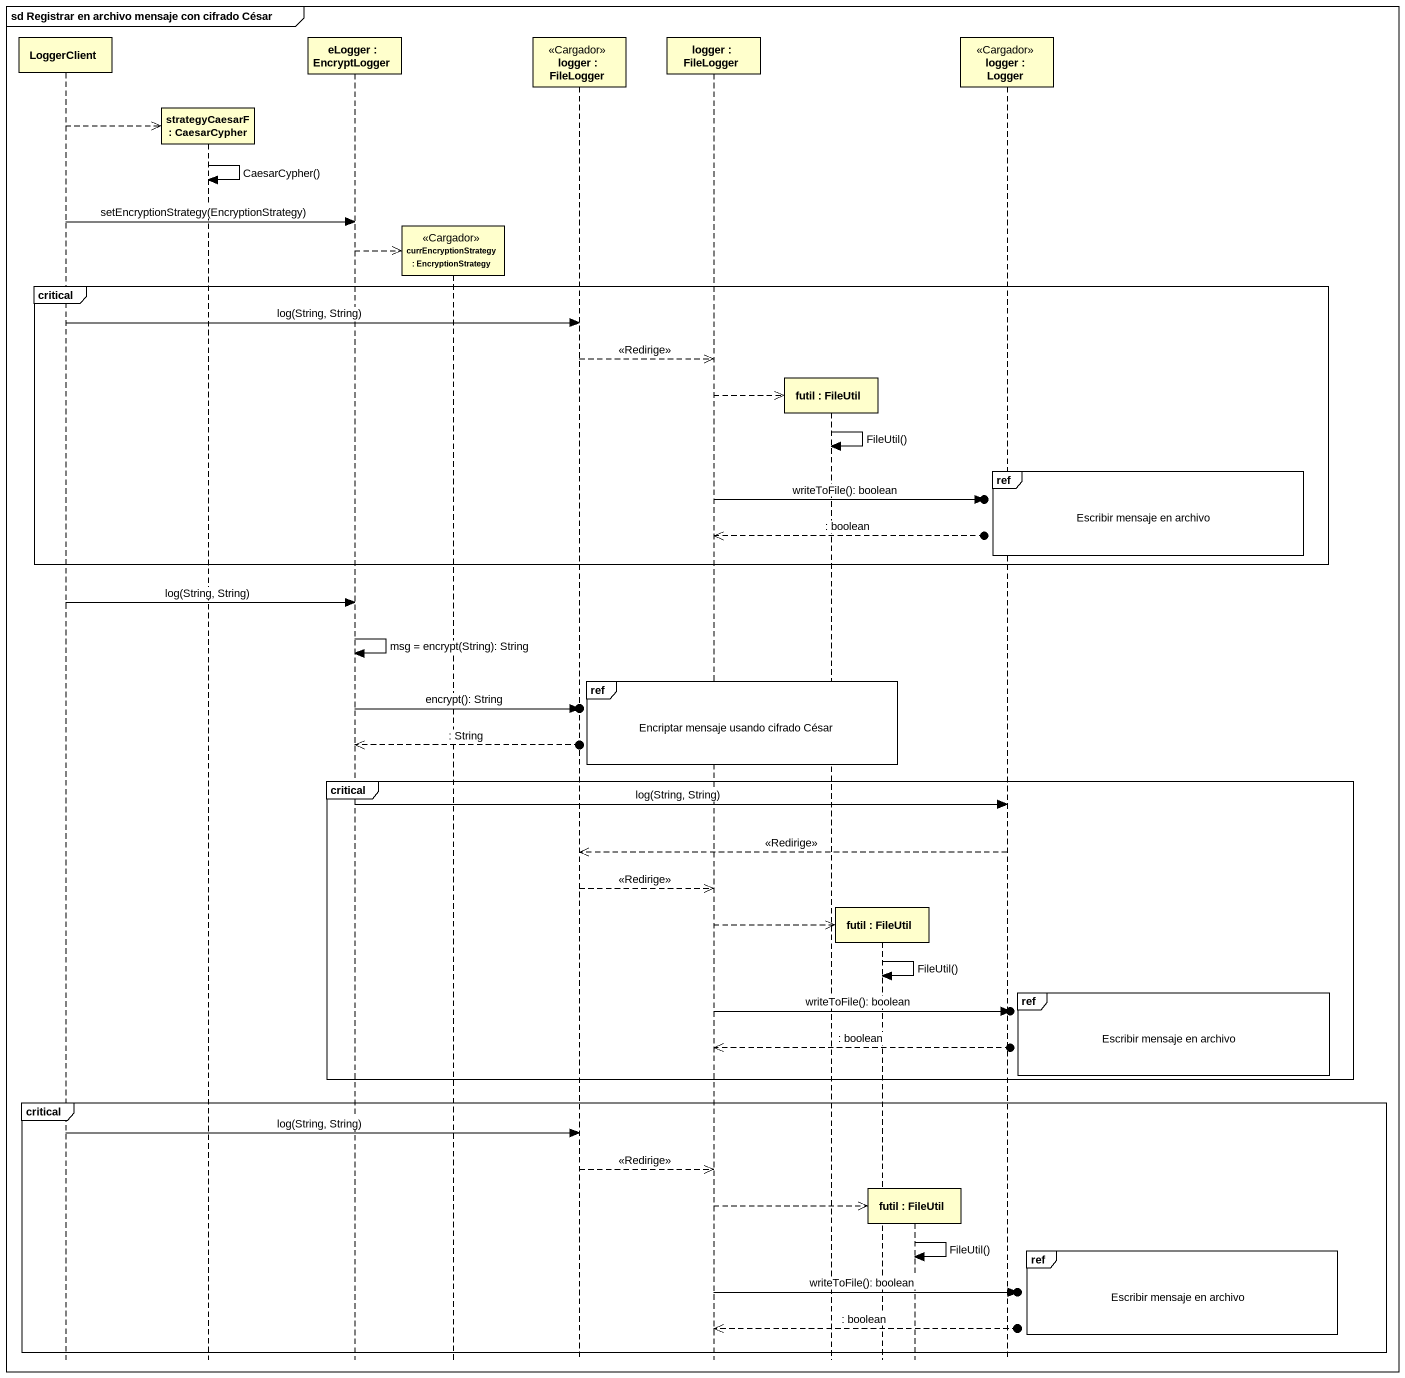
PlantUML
@startuml
mainframe sd Registrar en archivo mensaje con cifrado César
hide footbox
participant LoggerClient
participant "strategyCaesarF : CaesarCypher" as strategyCaesarF
participant "eLogger : EncryptLogger" as eLogger
participant "currEncryptionStrategy : EncryptionStrategy" as currEncryptionStrategy <<Cargador>>
participant "logger : FileLogger" as logger <<Cargador>>
participant "logger : FileLogger" as logger_2
participant "futil : FileUtil" as futil
participant "futil : FileUtil" as futil_2
participant "futil : FileUtil" as futil_3
participant "logger : Logger" as logger_3 <<Cargador>>

LoggerClient -->> strategyCaesarF **
strategyCaesarF -> strategyCaesarF : CaesarCypher()
LoggerClient -> eLogger : setEncryptionStrategy(EncryptionStrategy)
eLogger -->> currEncryptionStrategy **
critical
  LoggerClient -> logger : log(String, String)
  logger -->> logger_2 : <<Redirige>>
  logger_2 -->> futil **
  futil -> futil : FileUtil()
  ref over logger_3 : Escribir mensaje en archivo
  logger_2 ->o] : writeToFile(): boolean
  logger_2 <<--o] : : boolean
end
LoggerClient -> eLogger : log(String, String)
eLogger -> eLogger : msg = encrypt(String): String
ref over logger_2, futil, futil_2 : Encriptar mensaje usando cifrado César
eLogger ->o] : encrypt(): String
eLogger <<--o] : : String
critical
  eLogger -> logger_3 : log(String, String)
  logger_3 -->> logger : <<Redirige>>
  logger -->> logger_2 : <<Redirige>>
  logger_2 -->> futil_2 **
  futil_2 -> futil_2 : FileUtil()
  ref over logger_3 : Escribir mensaje en archivo
  logger_2 ->o] : writeToFile(): boolean
  logger_2 <<--o] : : boolean
end
critical
  LoggerClient -> logger : log(String, String)
  logger -->> logger_2 : <<Redirige>>
  logger_2 -->> futil_3 **
  futil_3 -> futil_3 : FileUtil()
  ref over logger_3 : Escribir mensaje en archivo
  logger_2 ->o] : writeToFile(): boolean
  logger_2 <<--o] : : boolean
end
@enduml
